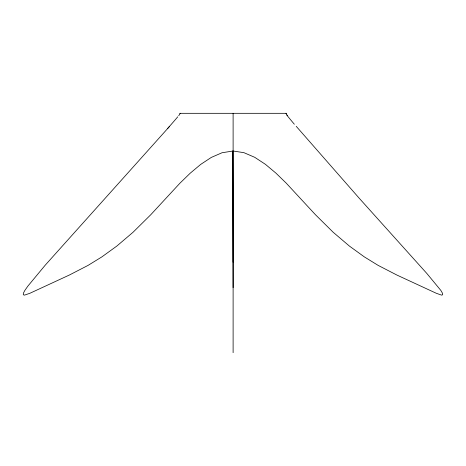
<?xml version="1.0" encoding="UTF-8"?>
<svg xmlns="http://www.w3.org/2000/svg" width="466" height="466" viewBox="0 0 466 466"><rect width="100%" height="100%" fill="white"/><g stroke="black" fill="none" stroke-linecap="round" stroke-linejoin="round"><path stroke-width="0.7" d="M178.728 115.743L180.237 113.314M169.647 126.309L45.12 265.3L27.861 286.13L24.849 290.423L23.37 293.248L23.3 294.757L24.459 295.141L29.789 293.324L69.387 275.022L88.115 265.358L101.873 256.894L116.803 246.083L133.037 232.266L150.728 214.768L179.905 183.225L190.192 173.218L200.677 164.422L211.319 157.409L222.055 152.743L233.111 151.001L243.934 152.673L254.704 157.298L265.381 164.3L275.901 173.102L286.223 183.132L315.494 214.768L333.184 232.266L349.424 246.083L364.348 256.894L378.107 265.358L396.834 275.022L436.409 293.324L441.634 295.141L442.7 294.757L442.496 293.248L440.842 290.423L426.839 273.46L359.135 198.137L296.219 126.309M285.984 113.314L287.429 115.743M179.794 113.314L286.427 113.314M233.111 262.212L232.843 151.001L233.111 287.662M233.111 113.314L233.111 352.686M177.762 116.791A99.852 1.316 -47.5 0 1 167.719 128.377M294.337 124.23A101.71 1.421 48.3 0 1 286.741 114.974"/></g></svg>
